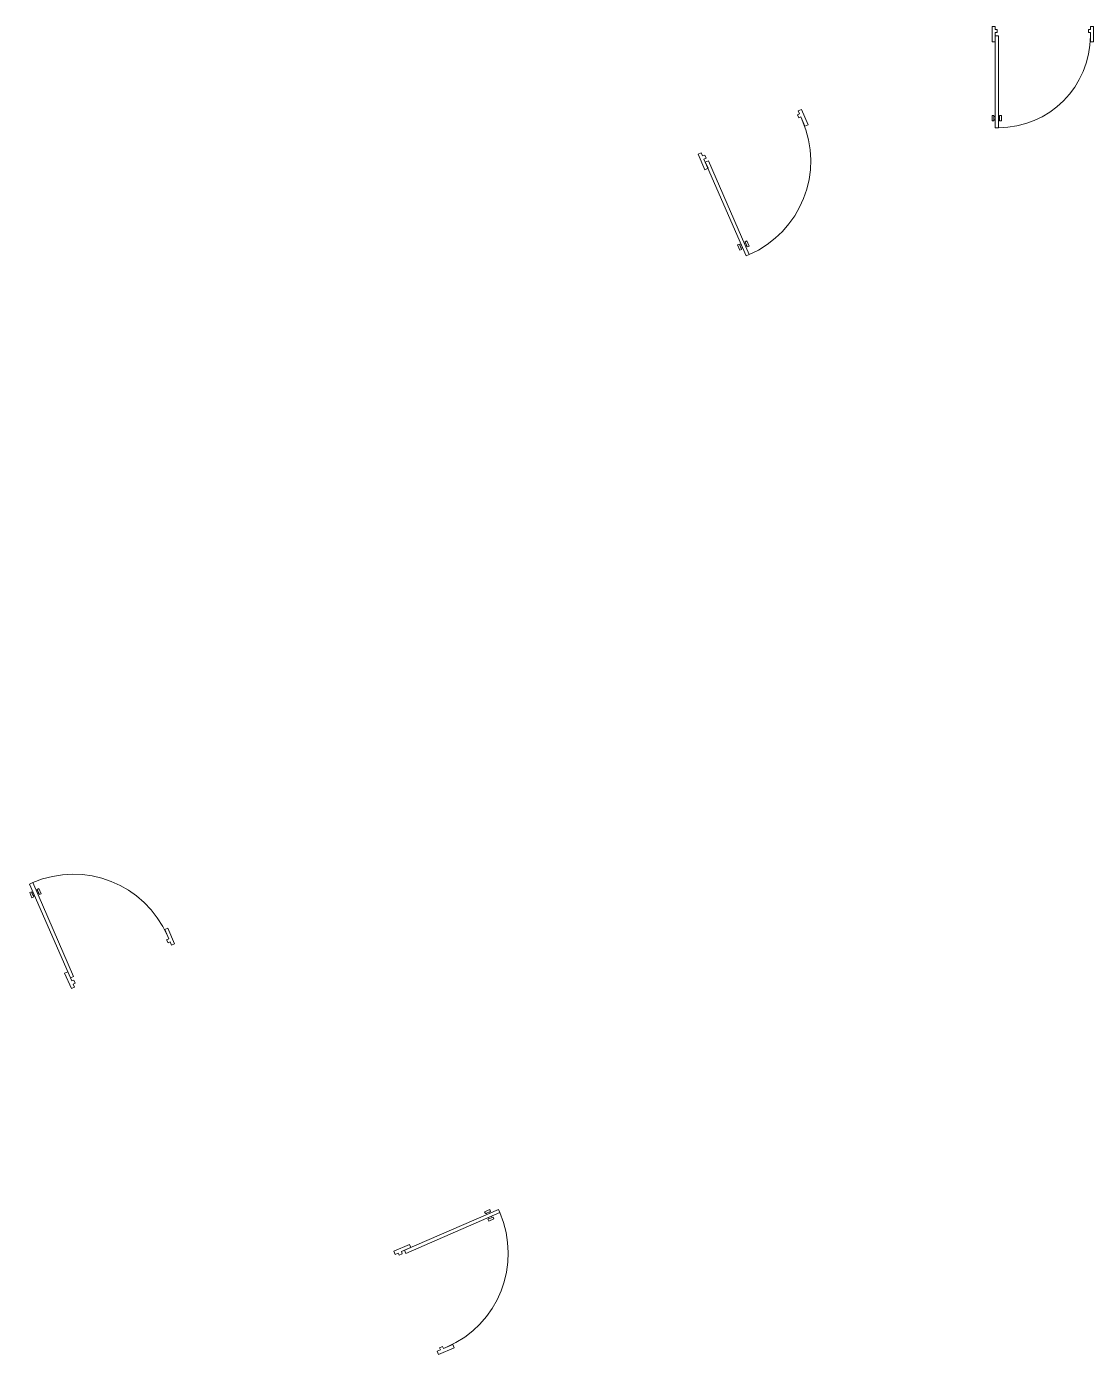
# Model space of a CAD drawing. Header units: metres. Extents: x -48 to 2360, y -1392 to 453.
# Drawn here: x 1330.21 to 1339.69, y 392.38 to 404.19 of the extents above; entities that cross this region are included whole.
import ezdxf

# ---------------------------------------------------------------- set-up
doc = ezdxf.new("R2010")
doc.units = ezdxf.units.M
doc.layers.add('ESTRUC', color=9, linetype='Continuous', lineweight=18)
doc.layers.add('PyV', color=4, linetype='Continuous', lineweight=5, transparency=0.3)
doc.layers.get('ESTRUC').off()

# ---------------------------------------------------------------- blocks, each defined once
blk = doc.blocks.new('A$C47781D45')
at = {"layer": 'PyV', "ltscale": 0.05}
for points in [[(0, 0.15), (0, 0), (0, 0), (0.03, 0), (0.03, 0.03), (0.05, 0.03), (0.05, 0.06), (0.03, 0.06), (0.03, 0.15)], [(1, 0.15), (1, 0), (1, 0), (0.97, 0), (0.97, 0.03), (0.95, 0.03), (0.95, 0.06), (0.97, 0.06), (0.97, 0.15)]]:
    blk.add_lwpolyline(points, close=True, dxfattribs=at)
blk = doc.blocks.new('A$C0EB300D3')
at = {"layer": 'PyV', "ltscale": 0.05}
for points in [[(0.017, 0.05), (0, 0.05), (0, 0), (0.017, 0)], [(0.072, 0.05), (0.09, 0.05), (0.09, 0), (0.072, 0)]]:
    blk.add_lwpolyline(points, close=True, dxfattribs=at)
for points in [[(0.03, 0.04), (0.017, 0.04), (0.017, 0.01), (0.03, 0.01)], [(0.06, 0.04), (0.072, 0.04), (0.072, 0.01), (0.06, 0.01)]]:
    blk.add_lwpolyline(points, dxfattribs=at)
blk = doc.blocks.new('A$C2C4F1FC9')
at = {"layer": 'PyV', "ltscale": 0.05}
blk.add_lwpolyline([(0.03, 0), (0.06, 0), (0.06, 0.91), (0.03, 0.91)], close=True, dxfattribs=at)
blk.add_blockref('A$C0EB300D3', (0, 0.79), dxfattribs=at)
blk = doc.blocks.new('A$C0F255765')
at = {"layer": 'PyV', "ltscale": 0.05}
for name, p in [('A$C2C4F1FC9', (0, 0.09)), ('A$C47781D45', (0, 0))]:
    blk.add_blockref(name, p, dxfattribs=at)
blk = doc.blocks.new('A$C20987058')
at = {"layer": 'PyV', "ltscale": 0.05}
blk.add_arc((0.06, 0.09), 0.91, 0.0001, 89.9998, dxfattribs=at)
blk.add_blockref('A$C0F255765', (0, 0), dxfattribs=at)

msp = doc.modelspace()

# ---------------------------------------------------------------- block references
at = {"layer": 'ESTRUC', "ltscale": 0.05, "transparency": 33554508, "xscale": -0.8999999999999986, "yscale": 0.8999999999999986, "zscale": 0.8999999999999986, "rotation": 180}
msp.add_blockref('A$C20987058', (1338.795, 404.186), dxfattribs=at)
at = {"layer": 'ESTRUC', "ltscale": 0.05, "transparency": 33554508, "xscale": -1, "rotation": 203.4682208312334}
msp.add_blockref('A$C20987058', (1336.18, 403.051), dxfattribs=at)
at = {"layer": 'ESTRUC', "ltscale": 0.05, "transparency": 33554508}
for p, rotation in [((1330.606, 395.631), 23.46822083121761), ((1333.474, 393.294), 293.4682208312225)]:
    msp.add_blockref('A$C20987058', p, dxfattribs=dict(at, rotation=rotation))

doc.saveas('drawing.dxf')
